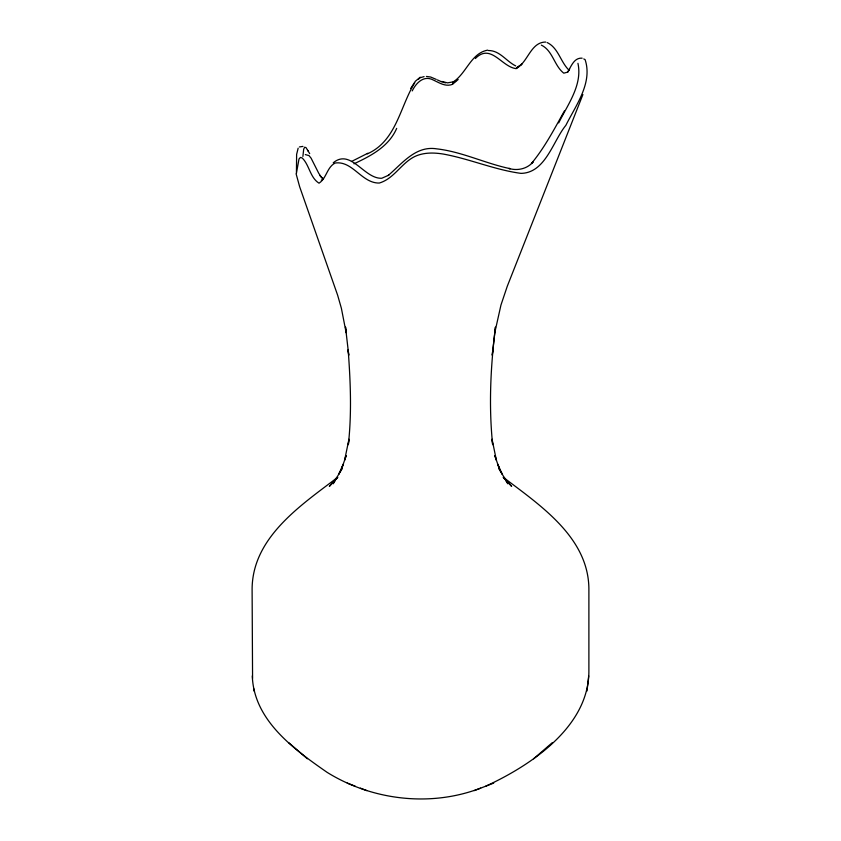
<?xml version="1.0" encoding="UTF-8"?>
<svg xmlns="http://www.w3.org/2000/svg" width="841" height="841" viewBox="0 0 841 841"><rect width="100%" height="100%" fill="white"/><g stroke="black" fill="none" stroke-linecap="round" stroke-linejoin="round"><path stroke-width="1.26" d="M485.846 786.146C530.944 765.373 589.163 726.624 588.889 670.782L588.889 590.287C589.394 537.956 540.479 505.557 503.412 477.394M302.897 156.426L303.685 149.214L304.652 147.207L306.071 147.659L308.058 151.054M492.847 349.782L492.227 355.228L495.465 327.065C490.66 366.003 488.61 405.551 492.658 444.647L492.048 439.212L496.369 460.132L494.813 455.591M587.007 691.008L588.7 675.88M412.227 90.912C415.633 83.837 422.624 75.942 431.317 79.138C438.056 81.85 444.889 87.348 452.479 84.342L452.752 82.881M494.781 332.679L500.963 305.031L507.281 286.245L582.908 94.539M346.187 455.591L344.631 460.132L348.952 439.212L348.342 444.647C351.843 413.141 350.508 381.32 348.142 349.782L348.752 355.238L345.514 327.075L346.145 332.731L341.383 308.279L337.63 295.191L299.659 186.765L296.085 173.73M346.156 455.675L341.204 470.119L343.233 464.2L338.776 474.177L341.751 469.141L333.131 483.796L336.947 477.331L329.336 486.392L337.746 477.383M298.156 148.184L296.621 154.397L296.431 173.267L299.007 158.981L300.458 157.414L302.276 158.024C309.488 165.246 310.077 177.672 319.023 183.18C326.539 178.397 326.907 167.201 335.128 163.038C352.726 160.463 361.735 183.401 379.291 183.044C394.082 178.702 401.262 163.196 414.708 156.552C423.559 152.358 433.588 152.515 443.06 154.019C469.436 158.76 494.371 169.777 520.968 173.372C545.567 173.015 553.021 140.878 565.877 125.32C575.728 105.503 592.852 82.923 585.105 59.648L583.77 58.944M558.708 122.912C567.717 104.557 582.655 84.952 577.946 63.317M564.427 110.938C554.345 128.978 544.684 147.553 531.428 163.511L533.12 161.945C527.16 168.894 517.52 171.038 508.889 168.442L510.277 168.684C485.383 163.522 462.119 151.748 436.742 148.857C415.675 145.398 402.198 163.575 388.1 175.559M396.679 128.368C388.899 146.523 370.902 155.9 353.945 163.816M569.62 69.015L567.496 72.389C571.092 66.733 573.877 57.493 582.13 58.166M410.65 88.505L415.37 81.241L420.227 77.193M414.718 82.775C399.864 106.965 396.321 141.067 367.275 153.892M475.365 58.523C490.766 42.702 501.793 67.101 516.08 68.594C528.043 62.476 530.503 42.061 545.735 42.05M516.08 68.594L522.009 63.79L520.716 65.262M533.604 758.803L552.232 742.719M452.479 84.342L458.177 79.517M453.11 81.998C466.45 73.556 470.876 53.204 487.685 50.134M337.588 477.394C300.521 505.557 251.617 537.956 252.111 590.287L252.573 678.351M418.345 79.296L420.3 77.666L424.095 76.626M453.846 82.386L455.843 80.747M333.246 162.776C350.96 148.153 364.132 179.112 381.793 178.25L388.868 175.107M517.299 67.133L518.655 66.26M321.315 180.195L322.902 179.375M351.464 161.504L367.885 153.23M252.3 675.891C253.772 720.348 293.94 749.299 327.117 772.353C372.353 800.422 430.708 807.286 480.621 788.133M474.166 790.645L493.709 783.097M299.428 146.933L302.96 146.408M566.887 72.326L563.785 73.178C554.135 65.703 552.8 50.607 541.341 45.12M453.499 81.808L447.58 82.87L441.735 81.44M488.474 50.523C499.838 50.46 506.303 61.319 515.701 65.903M426.419 76.426L430.645 77.025L436.206 79.369M305.304 154.576L309.004 155.606L311.075 158.129L318.75 173.309L321.588 177.577L323.501 178.681M443.144 82.25L445.509 82.838M347.291 783.097L355.154 786.146M360.379 788.133L366.834 790.645M437.352 79.895L441.967 81.966M547.134 42.544C558.498 47.905 560.569 62.392 569.336 70.486M288.768 742.719L307.396 758.803M503.254 477.383L511.664 486.392L504.053 477.331L507.869 483.796L499.26 469.152L502.224 474.177L497.767 464.2L499.796 470.119L494.844 455.675M319.696 175.391L322.881 178.713M307.69 150.297L309.688 153.63M253.719 688.569L253.993 691.008"/></g></svg>
